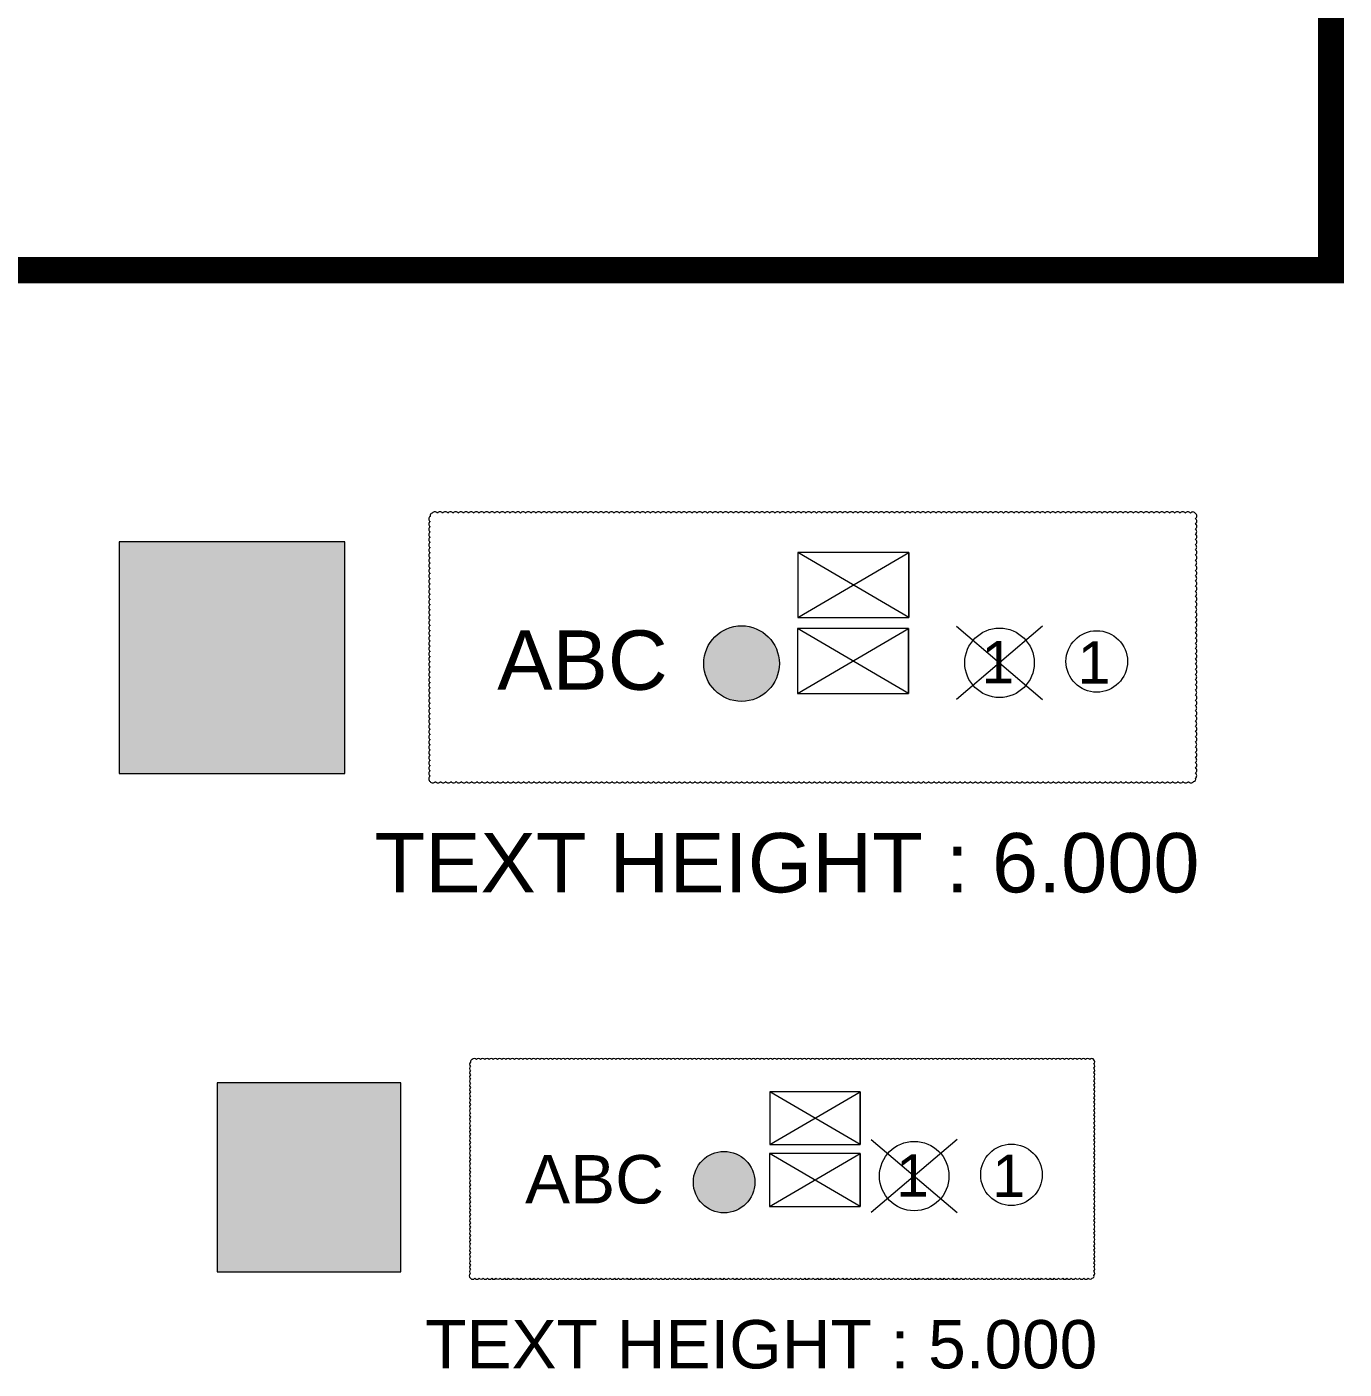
# Model space of a CAD drawing. Header units: inches. Extents: x -2907330 to 774627, y -12404360 to 10502691.
# Drawn here: x 12684.9 to 12821.1, y 2099.7 to 2238.5 of the extents above; entities that cross this region are included whole.
import ezdxf

# ---------------------------------------------------------------- set-up
doc = ezdxf.new("R2010")
doc.units = ezdxf.units.IN
doc.header["$MEASUREMENT"] = 0
doc.layers.add('CABLE SERVICE', color=7, linetype='Continuous', lineweight=0)
doc.styles.add('style1', font='arial.ttf', dxfattribs={"height": 2})

msp = doc.modelspace()

# ---------------------------------------------------------------- hatches: boundary and pattern name
at = {"lineweight": 0}
h = msp.add_hatch(color=3, dxfattribs=at)
h.dxf.hatch_style = 1
h.paths.add_polyline_path([(12717.77, 2185.22), (12694.44, 2185.22), (12694.44, 2161.24), (12717.77, 2161.24)])
h = msp.add_hatch(color=5, dxfattribs=at)
h.dxf.hatch_style = 1
h.paths.add_polyline_path([(12754.87, 2172.62, 1), (12762.69, 2172.62, 1)])
h = msp.add_hatch(color=3, dxfattribs=at)
h.dxf.hatch_style = 1
h.paths.add_polyline_path([(12723.57, 2129.27), (12704.57, 2129.27), (12704.57, 2109.73), (12723.57, 2109.73)])
h = msp.add_hatch(color=5, dxfattribs=at)
h.dxf.hatch_style = 1
h.paths.add_polyline_path([(12753.8, 2119, 1), (12760.17, 2119, 1)])

# ---------------------------------------------------------------- linework, layer by layer
at = {"linetype": 'Continuous', "const_width": 2.7}
msp.add_lwpolyline([(12819.72, 3866.02), (10426.29, 3866.02), (10426.29, 2213.3), (12819.72, 2213.3)], close=True, dxfattribs=at)
at = {"lineweight": 5}
for points in [[(12726.59, 2160.42, 0.520567), (12727.13, 2160.42, 0.520567), (12727.67, 2160.42, 0.520567), (12728.2, 2160.42, 0.520567), (12728.74, 2160.42, 0.520567), (12729.28, 2160.42, 0.520567), (12729.81, 2160.42, 0.520567), (12730.35, 2160.42, 0.520567), (12730.89, 2160.42, 0.520567), (12731.43, 2160.42, 0.520567), (12731.96, 2160.42, 0.520567), (12732.5, 2160.42, 0.520567), (12733.04, 2160.42, 0.520567), (12733.57, 2160.42, 0.520567), (12734.11, 2160.42, 0.520567), (12734.65, 2160.42, 0.520567), (12735.18, 2160.42, 0.520567), (12735.72, 2160.42, 0.520567), (12736.26, 2160.42, 0.520567), (12736.79, 2160.42, 0.520567), (12737.33, 2160.42, 0.520567), (12737.87, 2160.42, 0.520567), (12738.4, 2160.42, 0.520567), (12738.94, 2160.42, 0.520567), (12739.48, 2160.42, 0.520567), (12740.01, 2160.42, 0.520567), (12740.55, 2160.42, 0.520567), (12741.09, 2160.42, 0.520567), (12741.63, 2160.42, 0.520567), (12742.16, 2160.42, 0.520567), (12742.7, 2160.42, 0.520567), (12743.24, 2160.42, 0.520567), (12743.77, 2160.42, 0.520567), (12744.31, 2160.42, 0.520567), (12744.85, 2160.42, 0.520567), (12745.38, 2160.42, 0.520567), (12745.92, 2160.42, 0.520567), (12746.46, 2160.42, 0.520567), (12746.99, 2160.42, 0.520567), (12747.53, 2160.42, 0.520567), (12748.07, 2160.42, 0.520567), (12748.6, 2160.42, 0.520567), (12749.14, 2160.42, 0.520567), (12749.68, 2160.42, 0.520567), (12750.21, 2160.42, 0.520567), (12750.75, 2160.42, 0.520567), (12751.29, 2160.42, 0.520567), (12751.82, 2160.42, 0.520567), (12752.36, 2160.42, 0.520567), (12752.9, 2160.42, 0.520567), (12753.44, 2160.42, 0.520567), (12753.97, 2160.42, 0.520567), (12754.51, 2160.42, 0.520567), (12755.05, 2160.42, 0.520567), (12755.58, 2160.42, 0.520567), (12756.12, 2160.42, 0.520567), (12756.66, 2160.42, 0.520567), (12757.19, 2160.42, 0.520567), (12757.73, 2160.42, 0.520567), (12758.27, 2160.42, 0.520567), (12758.8, 2160.42, 0.520567), (12759.34, 2160.42, 0.520567), (12759.88, 2160.42, 0.520567), (12760.41, 2160.42, 0.520567), (12760.95, 2160.42, 0.520567), (12761.49, 2160.42, 0.520567), (12762.02, 2160.42, 0.520567), (12762.56, 2160.42, 0.520567), (12763.1, 2160.42, 0.520567), (12763.63, 2160.42, 0.520567), (12764.17, 2160.42, 0.520567), (12764.71, 2160.42, 0.520567), (12765.25, 2160.42, 0.520567), (12765.78, 2160.42, 0.520567), (12766.32, 2160.42, 0.520567), (12766.86, 2160.42, 0.520567), (12767.39, 2160.42, 0.520567), (12767.93, 2160.42, 0.520567), (12768.47, 2160.42, 0.520567), (12769, 2160.42, 0.520567), (12769.54, 2160.42, 0.520567), (12770.08, 2160.42, 0.520567), (12770.61, 2160.42, 0.520567), (12771.15, 2160.42, 0.520567), (12771.69, 2160.42, 0.520567), (12772.22, 2160.42, 0.520567), (12772.76, 2160.42, 0.520567), (12773.3, 2160.42, 0.520567), (12773.83, 2160.42, 0.520567), (12774.37, 2160.42, 0.520567), (12774.91, 2160.42, 0.520567), (12775.45, 2160.42, 0.520567), (12775.98, 2160.42, 0.520567), (12776.52, 2160.42, 0.520567), (12777.06, 2160.42, 0.520567), (12777.59, 2160.42, 0.520567), (12778.13, 2160.42, 0.520567), (12778.67, 2160.42, 0.520567), (12779.2, 2160.42, 0.520567), (12779.74, 2160.42, 0.520567), (12780.28, 2160.42, 0.520567), (12780.81, 2160.42, 0.520567), (12781.35, 2160.42, 0.520567), (12781.89, 2160.42, 0.520567), (12782.42, 2160.42, 0.520567), (12782.96, 2160.42, 0.520567), (12783.5, 2160.42, 0.520567), (12784.03, 2160.42, 0.520567), (12784.57, 2160.42, 0.520567), (12785.11, 2160.42, 0.520567), (12785.64, 2160.42, 0.520567), (12786.18, 2160.42, 0.520567), (12786.72, 2160.42, 0.520567), (12787.26, 2160.42, 0.520567), (12787.79, 2160.42, 0.520567), (12788.33, 2160.42, 0.520567), (12788.87, 2160.42, 0.520567), (12789.4, 2160.42, 0.520567), (12789.94, 2160.42, 0.520567), (12790.48, 2160.42, 0.520567), (12791.01, 2160.42, 0.520567), (12791.55, 2160.42, 0.520567), (12792.09, 2160.42, 0.520567), (12792.62, 2160.42, 0.520567), (12793.16, 2160.42, 0.520567), (12793.7, 2160.42, 0.520567), (12794.23, 2160.42, 0.520567), (12794.77, 2160.42, 0.520567), (12795.31, 2160.42, 0.520567), (12795.84, 2160.42, 0.520567), (12796.38, 2160.42, 0.520567), (12796.92, 2160.42, 0.520567), (12797.45, 2160.42, 0.520567), (12797.99, 2160.42, 0.520567), (12798.53, 2160.42, 0.520567), (12799.07, 2160.42, 0.520567), (12799.6, 2160.42, 0.520567), (12800.14, 2160.42, 0.520567), (12800.68, 2160.42, 0.520567), (12801.21, 2160.42, 0.520567), (12801.75, 2160.42, 0.520567), (12802.29, 2160.42, 0.520567), (12802.82, 2160.42, 0.520567), (12803.36, 2160.42, 0.520567), (12803.9, 2160.42, 0.520567), (12804.43, 2160.42, 0.520567), (12804.97, 2160.42, 0.520567), (12805.51, 2160.42, 0.520567), (12805.7, 2160.77, 0.520567), (12805.7, 2161.3, 0.520567), (12805.7, 2161.84, 0.520567), (12805.7, 2162.38, 0.520567), (12805.7, 2162.91, 0.520567), (12805.7, 2163.45, 0.520567), (12805.7, 2163.99, 0.520567), (12805.7, 2164.52, 0.520567), (12805.7, 2165.06, 0.520567), (12805.7, 2165.6, 0.520567), (12805.7, 2166.14, 0.520567), (12805.7, 2166.67, 0.520567), (12805.7, 2167.21, 0.520567), (12805.7, 2167.75, 0.520567), (12805.7, 2168.28, 0.520567), (12805.7, 2168.82, 0.520567), (12805.7, 2169.36, 0.520567), (12805.7, 2169.89, 0.520567), (12805.7, 2170.43, 0.520567), (12805.7, 2170.97, 0.520567), (12805.7, 2171.5, 0.520567), (12805.7, 2172.04, 0.520567), (12805.7, 2172.58, 0.520567), (12805.7, 2173.11, 0.520567), (12805.7, 2173.65, 0.520567), (12805.7, 2174.19, 0.520567), (12805.7, 2174.72, 0.520567), (12805.7, 2175.26, 0.520567), (12805.7, 2175.8, 0.520567), (12805.7, 2176.33, 0.520567), (12805.7, 2176.87, 0.520567), (12805.7, 2177.41, 0.520567), (12805.7, 2177.95, 0.520567), (12805.7, 2178.48, 0.520567), (12805.7, 2179.02, 0.520567), (12805.7, 2179.56, 0.520567), (12805.7, 2180.09, 0.520567), (12805.7, 2180.63, 0.520567), (12805.7, 2181.17, 0.520567), (12805.7, 2181.7, 0.520567), (12805.7, 2182.24, 0.520567), (12805.7, 2182.78, 0.520567), (12805.7, 2183.31, 0.520567), (12805.7, 2183.85, 0.520567), (12805.7, 2184.39, 0.520567), (12805.7, 2184.92, 0.520567), (12805.7, 2185.46, 0.520567), (12805.7, 2186, 0.520567), (12805.7, 2186.53, 0.520567), (12805.7, 2187.07, 0.520567), (12805.7, 2187.61, 0.520567), (12805.7, 2188.15, 0.520567), (12805.18, 2188.17, 0.520567), (12804.65, 2188.17, 0.520567), (12804.11, 2188.17, 0.520567), (12803.57, 2188.17, 0.520567), (12803.04, 2188.17, 0.520567), (12802.5, 2188.17, 0.520567), (12801.96, 2188.17, 0.520567), (12801.43, 2188.17, 0.520567), (12800.89, 2188.17, 0.520567), (12800.35, 2188.17, 0.520567), (12799.81, 2188.17, 0.520567), (12799.28, 2188.17, 0.520567), (12798.74, 2188.17, 0.520567), (12798.2, 2188.17, 0.520567), (12797.67, 2188.17, 0.520567), (12797.13, 2188.17, 0.520567), (12796.59, 2188.17, 0.520567), (12796.06, 2188.17, 0.520567), (12795.52, 2188.17, 0.520567), (12794.98, 2188.17, 0.520567), (12794.45, 2188.17, 0.520567), (12793.91, 2188.17, 0.520567), (12793.37, 2188.17, 0.520567), (12792.84, 2188.17, 0.520567), (12792.3, 2188.17, 0.520567), (12791.76, 2188.17, 0.520567), (12791.23, 2188.17, 0.520567), (12790.69, 2188.17, 0.520567), (12790.15, 2188.17, 0.520567), (12789.62, 2188.17, 0.520567), (12789.08, 2188.17, 0.520567), (12788.54, 2188.17, 0.520567), (12788, 2188.17, 0.520567), (12787.47, 2188.17, 0.520567), (12786.93, 2188.17, 0.520567), (12786.39, 2188.17, 0.520567), (12785.86, 2188.17, 0.520567), (12785.32, 2188.17, 0.520567), (12784.78, 2188.17, 0.520567), (12784.25, 2188.17, 0.520567), (12783.71, 2188.17, 0.520567), (12783.17, 2188.17, 0.520567), (12782.64, 2188.17, 0.520567), (12782.1, 2188.17, 0.520567), (12781.56, 2188.17, 0.520567), (12781.03, 2188.17, 0.520567), (12780.49, 2188.17, 0.520567), (12779.95, 2188.17, 0.520567), (12779.42, 2188.17, 0.520567), (12778.88, 2188.17, 0.520567), (12778.34, 2188.17, 0.520567), (12777.81, 2188.17, 0.520567), (12777.27, 2188.17, 0.520567), (12776.73, 2188.17, 0.520567), (12776.19, 2188.17, 0.520567), (12775.66, 2188.17, 0.520567), (12775.12, 2188.17, 0.520567), (12774.58, 2188.17, 0.520567), (12774.05, 2188.17, 0.520567), (12773.51, 2188.17, 0.520567), (12772.97, 2188.17, 0.520567), (12772.44, 2188.17, 0.520567), (12771.9, 2188.17, 0.520567), (12771.36, 2188.17, 0.520567), (12770.83, 2188.17, 0.520567), (12770.29, 2188.17, 0.520567), (12769.75, 2188.17, 0.520567), (12769.22, 2188.17, 0.520567), (12768.68, 2188.17, 0.520567), (12768.14, 2188.17, 0.520567), (12767.61, 2188.17, 0.520567), (12767.07, 2188.17, 0.520567), (12766.53, 2188.17, 0.520567), (12765.99, 2188.17, 0.520567), (12765.46, 2188.17, 0.520567), (12764.92, 2188.17, 0.520567), (12764.38, 2188.17, 0.520567), (12763.85, 2188.17, 0.520567), (12763.31, 2188.17, 0.520567), (12762.77, 2188.17, 0.520567), (12762.24, 2188.17, 0.520567), (12761.7, 2188.17, 0.520567), (12761.16, 2188.17, 0.520567), (12760.63, 2188.17, 0.520567), (12760.09, 2188.17, 0.520567), (12759.55, 2188.17, 0.520567), (12759.02, 2188.17, 0.520567), (12758.48, 2188.17, 0.520567), (12757.94, 2188.17, 0.520567), (12757.41, 2188.17, 0.520567), (12756.87, 2188.17, 0.520567), (12756.33, 2188.17, 0.520567), (12755.8, 2188.17, 0.520567), (12755.26, 2188.17, 0.520567), (12754.72, 2188.17, 0.520567), (12754.18, 2188.17, 0.520567), (12753.65, 2188.17, 0.520567), (12753.11, 2188.17, 0.520567), (12752.57, 2188.17, 0.520567), (12752.04, 2188.17, 0.520567), (12751.5, 2188.17, 0.520567), (12750.96, 2188.17, 0.520567), (12750.43, 2188.17, 0.520567), (12749.89, 2188.17, 0.520567), (12749.35, 2188.17, 0.520567), (12748.82, 2188.17, 0.520567), (12748.28, 2188.17, 0.520567), (12747.74, 2188.17, 0.520567), (12747.21, 2188.17, 0.520567), (12746.67, 2188.17, 0.520567), (12746.13, 2188.17, 0.520567), (12745.6, 2188.17, 0.520567), (12745.06, 2188.17, 0.520567), (12744.52, 2188.17, 0.520567), (12743.98, 2188.17, 0.520567), (12743.45, 2188.17, 0.520567), (12742.91, 2188.17, 0.520567), (12742.37, 2188.17, 0.520567), (12741.84, 2188.17, 0.520567), (12741.3, 2188.17, 0.520567), (12740.76, 2188.17, 0.520567), (12740.23, 2188.17, 0.520567), (12739.69, 2188.17, 0.520567), (12739.15, 2188.17, 0.520567), (12738.62, 2188.17, 0.520567), (12738.08, 2188.17, 0.520567), (12737.54, 2188.17, 0.520567), (12737.01, 2188.17, 0.520567), (12736.47, 2188.17, 0.520567), (12735.93, 2188.17, 0.520567), (12735.4, 2188.17, 0.520567), (12734.86, 2188.17, 0.520567), (12734.32, 2188.17, 0.520567), (12733.79, 2188.17, 0.520567), (12733.25, 2188.17, 0.520567), (12732.71, 2188.17, 0.520567), (12732.17, 2188.17, 0.520567), (12731.64, 2188.17, 0.520567), (12731.1, 2188.17, 0.520567), (12730.56, 2188.17, 0.520567), (12730.03, 2188.17, 0.520567), (12729.49, 2188.17, 0.520567), (12728.95, 2188.17, 0.520567), (12728.42, 2188.17, 0.520567), (12727.88, 2188.17, 0.520567), (12727.34, 2188.17, 0.520567), (12726.81, 2188.17, 0.520567), (12726.59, 2187.84, 0.520567), (12726.59, 2187.31, 0.520567), (12726.59, 2186.77, 0.520567), (12726.59, 2186.23, 0.520567), (12726.59, 2185.69, 0.520567), (12726.59, 2185.16, 0.520567), (12726.59, 2184.62, 0.520567), (12726.59, 2184.08, 0.520567), (12726.59, 2183.55, 0.520567), (12726.59, 2183.01, 0.520567), (12726.59, 2182.47, 0.520567), (12726.59, 2181.94, 0.520567), (12726.59, 2181.4, 0.520567), (12726.59, 2180.86, 0.520567), (12726.59, 2180.33, 0.520567), (12726.59, 2179.79, 0.520567), (12726.59, 2179.25, 0.520567), (12726.59, 2178.72, 0.520567), (12726.59, 2178.18, 0.520567), (12726.59, 2177.64, 0.520567), (12726.59, 2177.11, 0.520567), (12726.59, 2176.57, 0.520567), (12726.59, 2176.03, 0.520567), (12726.59, 2175.5, 0.520567), (12726.59, 2174.96, 0.520567), (12726.59, 2174.42, 0.520567), (12726.59, 2173.88, 0.520567), (12726.59, 2173.35, 0.520567), (12726.59, 2172.81, 0.520567), (12726.59, 2172.27, 0.520567), (12726.59, 2171.74, 0.520567), (12726.59, 2171.2, 0.520567), (12726.59, 2170.66, 0.520567), (12726.59, 2170.13, 0.520567), (12726.59, 2169.59, 0.520567), (12726.59, 2169.05, 0.520567), (12726.59, 2168.52, 0.520567), (12726.59, 2167.98, 0.520567), (12726.59, 2167.44, 0.520567), (12726.59, 2166.91, 0.520567), (12726.59, 2166.37, 0.520567), (12726.59, 2165.83, 0.520567), (12726.59, 2165.3, 0.520567), (12726.59, 2164.76, 0.520567), (12726.59, 2164.22, 0.520567), (12726.59, 2163.69, 0.520567), (12726.59, 2163.15, 0.520567), (12726.59, 2162.61, 0.520567), (12726.59, 2162.07, 0.520567), (12726.59, 2161.54, 0.520567), (12726.59, 2161, 0.520567)], [(12730.76, 2109.07, 0.520567), (12731.2, 2109.07, 0.520567), (12731.64, 2109.07, 0.520567), (12732.07, 2109.07, 0.520567), (12732.51, 2109.07, 0.520567), (12732.95, 2109.07, 0.520567), (12733.39, 2109.07, 0.520567), (12733.82, 2109.07, 0.520567), (12734.26, 2109.07, 0.520567), (12734.7, 2109.07, 0.520567), (12735.14, 2109.07, 0.520567), (12735.57, 2109.07, 0.520567), (12736.01, 2109.07, 0.520567), (12736.45, 2109.07, 0.520567), (12736.88, 2109.07, 0.520567), (12737.32, 2109.07, 0.520567), (12737.76, 2109.07, 0.520567), (12738.2, 2109.07, 0.520567), (12738.63, 2109.07, 0.520567), (12739.07, 2109.07, 0.520567), (12739.51, 2109.07, 0.520567), (12739.95, 2109.07, 0.520567), (12740.38, 2109.07, 0.520567), (12740.82, 2109.07, 0.520567), (12741.26, 2109.07, 0.520567), (12741.69, 2109.07, 0.520567), (12742.13, 2109.07, 0.520567), (12742.57, 2109.07, 0.520567), (12743.01, 2109.07, 0.520567), (12743.44, 2109.07, 0.520567), (12743.88, 2109.07, 0.520567), (12744.32, 2109.07, 0.520567), (12744.76, 2109.07, 0.520567), (12745.19, 2109.07, 0.520567), (12745.63, 2109.07, 0.520567), (12746.07, 2109.07, 0.520567), (12746.51, 2109.07, 0.520567), (12746.94, 2109.07, 0.520567), (12747.38, 2109.07, 0.520567), (12747.82, 2109.07, 0.520567), (12748.25, 2109.07, 0.520567), (12748.69, 2109.07, 0.520567), (12749.13, 2109.07, 0.520567), (12749.57, 2109.07, 0.520567), (12750, 2109.07, 0.520567), (12750.44, 2109.07, 0.520567), (12750.88, 2109.07, 0.520567), (12751.32, 2109.07, 0.520567), (12751.75, 2109.07, 0.520567), (12752.19, 2109.07, 0.520567), (12752.63, 2109.07, 0.520567), (12753.06, 2109.07, 0.520567), (12753.5, 2109.07, 0.520567), (12753.94, 2109.07, 0.520567), (12754.38, 2109.07, 0.520567), (12754.81, 2109.07, 0.520567), (12755.25, 2109.07, 0.520567), (12755.69, 2109.07, 0.520567), (12756.13, 2109.07, 0.520567), (12756.56, 2109.07, 0.520567), (12757, 2109.07, 0.520567), (12757.44, 2109.07, 0.520567), (12757.87, 2109.07, 0.520567), (12758.31, 2109.07, 0.520567), (12758.75, 2109.07, 0.520567), (12759.19, 2109.07, 0.520567), (12759.62, 2109.07, 0.520567), (12760.06, 2109.07, 0.520567), (12760.5, 2109.07, 0.520567), (12760.94, 2109.07, 0.520567), (12761.37, 2109.07, 0.520567), (12761.81, 2109.07, 0.520567), (12762.25, 2109.07, 0.520567), (12762.68, 2109.07, 0.520567), (12763.12, 2109.07, 0.520567), (12763.56, 2109.07, 0.520567), (12764, 2109.07, 0.520567), (12764.43, 2109.07, 0.520567), (12764.87, 2109.07, 0.520567), (12765.31, 2109.07, 0.520567), (12765.75, 2109.07, 0.520567), (12766.18, 2109.07, 0.520567), (12766.62, 2109.07, 0.520567), (12767.06, 2109.07, 0.520567), (12767.49, 2109.07, 0.520567), (12767.93, 2109.07, 0.520567), (12768.37, 2109.07, 0.520567), (12768.81, 2109.07, 0.520567), (12769.24, 2109.07, 0.520567), (12769.68, 2109.07, 0.520567), (12770.12, 2109.07, 0.520567), (12770.56, 2109.07, 0.520567), (12770.99, 2109.07, 0.520567), (12771.43, 2109.07, 0.520567), (12771.87, 2109.07, 0.520567), (12772.31, 2109.07, 0.520567), (12772.74, 2109.07, 0.520567), (12773.18, 2109.07, 0.520567), (12773.62, 2109.07, 0.520567), (12774.05, 2109.07, 0.520567), (12774.49, 2109.07, 0.520567), (12774.93, 2109.07, 0.520567), (12775.37, 2109.07, 0.520567), (12775.8, 2109.07, 0.520567), (12776.24, 2109.07, 0.520567), (12776.68, 2109.07, 0.520567), (12777.12, 2109.07, 0.520567), (12777.55, 2109.07, 0.520567), (12777.99, 2109.07, 0.520567), (12778.43, 2109.07, 0.520567), (12778.86, 2109.07, 0.520567), (12779.3, 2109.07, 0.520567), (12779.74, 2109.07, 0.520567), (12780.18, 2109.07, 0.520567), (12780.61, 2109.07, 0.520567), (12781.05, 2109.07, 0.520567), (12781.49, 2109.07, 0.520567), (12781.93, 2109.07, 0.520567), (12782.36, 2109.07, 0.520567), (12782.8, 2109.07, 0.520567), (12783.24, 2109.07, 0.520567), (12783.67, 2109.07, 0.520567), (12784.11, 2109.07, 0.520567), (12784.55, 2109.07, 0.520567), (12784.99, 2109.07, 0.520567), (12785.42, 2109.07, 0.520567), (12785.86, 2109.07, 0.520567), (12786.3, 2109.07, 0.520567), (12786.74, 2109.07, 0.520567), (12787.17, 2109.07, 0.520567), (12787.61, 2109.07, 0.520567), (12788.05, 2109.07, 0.520567), (12788.48, 2109.07, 0.520567), (12788.92, 2109.07, 0.520567), (12789.36, 2109.07, 0.520567), (12789.8, 2109.07, 0.520567), (12790.23, 2109.07, 0.520567), (12790.67, 2109.07, 0.520567), (12791.11, 2109.07, 0.520567), (12791.55, 2109.07, 0.520567), (12791.98, 2109.07, 0.520567), (12792.42, 2109.07, 0.520567), (12792.86, 2109.07, 0.520567), (12793.3, 2109.07, 0.520567), (12793.73, 2109.07, 0.520567), (12794.17, 2109.07, 0.520567), (12794.61, 2109.07, 0.520567), (12795.04, 2109.07, 0.520567), (12795.2, 2109.35, 0.520567), (12795.2, 2109.79, 0.520567), (12795.2, 2110.22, 0.520567), (12795.2, 2110.66, 0.520567), (12795.2, 2111.1, 0.520567), (12795.2, 2111.54, 0.520567), (12795.2, 2111.97, 0.520567), (12795.2, 2112.41, 0.520567), (12795.2, 2112.85, 0.520567), (12795.2, 2113.29, 0.520567), (12795.2, 2113.72, 0.520567), (12795.2, 2114.16, 0.520567), (12795.2, 2114.6, 0.520567), (12795.2, 2115.03, 0.520567), (12795.2, 2115.47, 0.520567), (12795.2, 2115.91, 0.520567), (12795.2, 2116.35, 0.520567), (12795.2, 2116.78, 0.520567), (12795.2, 2117.22, 0.520567), (12795.2, 2117.66, 0.520567), (12795.2, 2118.1, 0.520567), (12795.2, 2118.53, 0.520567), (12795.2, 2118.97, 0.520567), (12795.2, 2119.41, 0.520567), (12795.2, 2119.84, 0.520567), (12795.2, 2120.28, 0.520567), (12795.2, 2120.72, 0.520567), (12795.2, 2121.16, 0.520567), (12795.2, 2121.59, 0.520567), (12795.2, 2122.03, 0.520567), (12795.2, 2122.47, 0.520567), (12795.2, 2122.91, 0.520567), (12795.2, 2123.34, 0.520567), (12795.2, 2123.78, 0.520567), (12795.2, 2124.22, 0.520567), (12795.2, 2124.65, 0.520567), (12795.2, 2125.09, 0.520567), (12795.2, 2125.53, 0.520567), (12795.2, 2125.97, 0.520567), (12795.2, 2126.4, 0.520567), (12795.2, 2126.84, 0.520567), (12795.2, 2127.28, 0.520567), (12795.2, 2127.72, 0.520567), (12795.2, 2128.15, 0.520567), (12795.2, 2128.59, 0.520567), (12795.2, 2129.03, 0.520567), (12795.2, 2129.47, 0.520567), (12795.2, 2129.9, 0.520567), (12795.2, 2130.34, 0.520567), (12795.2, 2130.78, 0.520567), (12795.2, 2131.21, 0.520567), (12795.2, 2131.65, 0.520567), (12794.78, 2131.67, 0.520567), (12794.34, 2131.67, 0.520567), (12793.91, 2131.67, 0.520567), (12793.47, 2131.67, 0.520567), (12793.03, 2131.67, 0.520567), (12792.59, 2131.67, 0.520567), (12792.16, 2131.67, 0.520567), (12791.72, 2131.67, 0.520567), (12791.28, 2131.67, 0.520567), (12790.84, 2131.67, 0.520567), (12790.41, 2131.67, 0.520567), (12789.97, 2131.67, 0.520567), (12789.53, 2131.67, 0.520567), (12789.1, 2131.67, 0.520567), (12788.66, 2131.67, 0.520567), (12788.22, 2131.67, 0.520567), (12787.78, 2131.67, 0.520567), (12787.35, 2131.67, 0.520567), (12786.91, 2131.67, 0.520567), (12786.47, 2131.67, 0.520567), (12786.03, 2131.67, 0.520567), (12785.6, 2131.67, 0.520567), (12785.16, 2131.67, 0.520567), (12784.72, 2131.67, 0.520567), (12784.29, 2131.67, 0.520567), (12783.85, 2131.67, 0.520567), (12783.41, 2131.67, 0.520567), (12782.97, 2131.67, 0.520567), (12782.54, 2131.67, 0.520567), (12782.1, 2131.67, 0.520567), (12781.66, 2131.67, 0.520567), (12781.22, 2131.67, 0.520567), (12780.79, 2131.67, 0.520567), (12780.35, 2131.67, 0.520567), (12779.91, 2131.67, 0.520567), (12779.47, 2131.67, 0.520567), (12779.04, 2131.67, 0.520567), (12778.6, 2131.67, 0.520567), (12778.16, 2131.67, 0.520567), (12777.73, 2131.67, 0.520567), (12777.29, 2131.67, 0.520567), (12776.85, 2131.67, 0.520567), (12776.41, 2131.67, 0.520567), (12775.98, 2131.67, 0.520567), (12775.54, 2131.67, 0.520567), (12775.1, 2131.67, 0.520567), (12774.66, 2131.67, 0.520567), (12774.23, 2131.67, 0.520567), (12773.79, 2131.67, 0.520567), (12773.35, 2131.67, 0.520567), (12772.92, 2131.67, 0.520567), (12772.48, 2131.67, 0.520567), (12772.04, 2131.67, 0.520567), (12771.6, 2131.67, 0.520567), (12771.17, 2131.67, 0.520567), (12770.73, 2131.67, 0.520567), (12770.29, 2131.67, 0.520567), (12769.85, 2131.67, 0.520567), (12769.42, 2131.67, 0.520567), (12768.98, 2131.67, 0.520567), (12768.54, 2131.67, 0.520567), (12768.11, 2131.67, 0.520567), (12767.67, 2131.67, 0.520567), (12767.23, 2131.67, 0.520567), (12766.79, 2131.67, 0.520567), (12766.36, 2131.67, 0.520567), (12765.92, 2131.67, 0.520567), (12765.48, 2131.67, 0.520567), (12765.04, 2131.67, 0.520567), (12764.61, 2131.67, 0.520567), (12764.17, 2131.67, 0.520567), (12763.73, 2131.67, 0.520567), (12763.3, 2131.67, 0.520567), (12762.86, 2131.67, 0.520567), (12762.42, 2131.67, 0.520567), (12761.98, 2131.67, 0.520567), (12761.55, 2131.67, 0.520567), (12761.11, 2131.67, 0.520567), (12760.67, 2131.67, 0.520567), (12760.23, 2131.67, 0.520567), (12759.8, 2131.67, 0.520567), (12759.36, 2131.67, 0.520567), (12758.92, 2131.67, 0.520567), (12758.49, 2131.67, 0.520567), (12758.05, 2131.67, 0.520567), (12757.61, 2131.67, 0.520567), (12757.17, 2131.67, 0.520567), (12756.74, 2131.67, 0.520567), (12756.3, 2131.67, 0.520567), (12755.86, 2131.67, 0.520567), (12755.42, 2131.67, 0.520567), (12754.99, 2131.67, 0.520567), (12754.55, 2131.67, 0.520567), (12754.11, 2131.67, 0.520567), (12753.67, 2131.67, 0.520567), (12753.24, 2131.67, 0.520567), (12752.8, 2131.67, 0.520567), (12752.36, 2131.67, 0.520567), (12751.93, 2131.67, 0.520567), (12751.49, 2131.67, 0.520567), (12751.05, 2131.67, 0.520567), (12750.61, 2131.67, 0.520567), (12750.18, 2131.67, 0.520567), (12749.74, 2131.67, 0.520567), (12749.3, 2131.67, 0.520567), (12748.86, 2131.67, 0.520567), (12748.43, 2131.67, 0.520567), (12747.99, 2131.67, 0.520567), (12747.55, 2131.67, 0.520567), (12747.12, 2131.67, 0.520567), (12746.68, 2131.67, 0.520567), (12746.24, 2131.67, 0.520567), (12745.8, 2131.67, 0.520567), (12745.37, 2131.67, 0.520567), (12744.93, 2131.67, 0.520567), (12744.49, 2131.67, 0.520567), (12744.05, 2131.67, 0.520567), (12743.62, 2131.67, 0.520567), (12743.18, 2131.67, 0.520567), (12742.74, 2131.67, 0.520567), (12742.31, 2131.67, 0.520567), (12741.87, 2131.67, 0.520567), (12741.43, 2131.67, 0.520567), (12740.99, 2131.67, 0.520567), (12740.56, 2131.67, 0.520567), (12740.12, 2131.67, 0.520567), (12739.68, 2131.67, 0.520567), (12739.24, 2131.67, 0.520567), (12738.81, 2131.67, 0.520567), (12738.37, 2131.67, 0.520567), (12737.93, 2131.67, 0.520567), (12737.5, 2131.67, 0.520567), (12737.06, 2131.67, 0.520567), (12736.62, 2131.67, 0.520567), (12736.18, 2131.67, 0.520567), (12735.75, 2131.67, 0.520567), (12735.31, 2131.67, 0.520567), (12734.87, 2131.67, 0.520567), (12734.43, 2131.67, 0.520567), (12734, 2131.67, 0.520567), (12733.56, 2131.67, 0.520567), (12733.12, 2131.67, 0.520567), (12732.69, 2131.67, 0.520567), (12732.25, 2131.67, 0.520567), (12731.81, 2131.67, 0.520567), (12731.37, 2131.67, 0.520567), (12730.94, 2131.67, 0.520567), (12730.76, 2131.4, 0.520567), (12730.76, 2130.97, 0.520567), (12730.76, 2130.53, 0.520567), (12730.76, 2130.09, 0.520567), (12730.76, 2129.66, 0.520567), (12730.76, 2129.22, 0.520567), (12730.76, 2128.78, 0.520567), (12730.76, 2128.34, 0.520567), (12730.76, 2127.91, 0.520567), (12730.76, 2127.47, 0.520567), (12730.76, 2127.03, 0.520567), (12730.76, 2126.59, 0.520567), (12730.76, 2126.16, 0.520567), (12730.76, 2125.72, 0.520567), (12730.76, 2125.28, 0.520567), (12730.76, 2124.85, 0.520567), (12730.76, 2124.41, 0.520567), (12730.76, 2123.97, 0.520567), (12730.76, 2123.53, 0.520567), (12730.76, 2123.1, 0.520567), (12730.76, 2122.66, 0.520567), (12730.76, 2122.22, 0.520567), (12730.76, 2121.78, 0.520567), (12730.76, 2121.35, 0.520567), (12730.76, 2120.91, 0.520567), (12730.76, 2120.47, 0.520567), (12730.76, 2120.04, 0.520567), (12730.76, 2119.6, 0.520567), (12730.76, 2119.16, 0.520567), (12730.76, 2118.72, 0.520567), (12730.76, 2118.29, 0.520567), (12730.76, 2117.85, 0.520567), (12730.76, 2117.41, 0.520567), (12730.76, 2116.97, 0.520567), (12730.76, 2116.54, 0.520567), (12730.76, 2116.1, 0.520567), (12730.76, 2115.66, 0.520567), (12730.76, 2115.23, 0.520567), (12730.76, 2114.79, 0.520567), (12730.76, 2114.35, 0.520567), (12730.76, 2113.91, 0.520567), (12730.76, 2113.48, 0.520567), (12730.76, 2113.04, 0.520567), (12730.76, 2112.6, 0.520567), (12730.76, 2112.16, 0.520567), (12730.76, 2111.73, 0.520567), (12730.76, 2111.29, 0.520567), (12730.76, 2110.85, 0.520567), (12730.76, 2110.41, 0.520567), (12730.76, 2109.98, 0.520567), (12730.76, 2109.54, 0.520567)]]:
    msp.add_lwpolyline(points, format="xyb", close=True, dxfattribs=at)
at = {"color": 5, "lineweight": 0}
for points in [[(12694.44, 2161.24), (12717.77, 2161.24), (12717.77, 2185.22), (12694.44, 2185.22)], [(12704.57, 2109.73), (12723.57, 2109.73), (12723.57, 2129.27), (12704.57, 2129.27)]]:
    msp.add_lwpolyline(points, close=True, dxfattribs=at)
at = {"color": 1, "lineweight": 0}
for points in [[(12776.07, 2184.09), (12764.6, 2184.09), (12764.6, 2177.38), (12776.07, 2177.38)], [(12771.06, 2128.35), (12761.72, 2128.35), (12761.72, 2122.88), (12771.06, 2122.88)]]:
    msp.add_lwpolyline(points, close=True, dxfattribs=at)
for points in [[(12764.6, 2177.38), (12776.07, 2184.09), (12776.07, 2177.38), (12764.6, 2184.09)], [(12761.72, 2122.88), (12771.06, 2128.35), (12771.06, 2122.88), (12761.72, 2128.35)]]:
    msp.add_lwpolyline(points, dxfattribs=at)
at = {"color": 30, "lineweight": 0}
for points in [[(12776.03, 2176.24), (12764.55, 2176.24), (12764.55, 2169.52), (12776.03, 2169.52)], [(12771.03, 2121.95), (12761.68, 2121.95), (12761.68, 2116.48), (12771.03, 2116.48)]]:
    msp.add_lwpolyline(points, close=True, dxfattribs=at)
for points in [[(12764.55, 2169.52), (12776.03, 2176.24), (12776.03, 2169.52), (12764.55, 2176.24)], [(12761.68, 2116.48), (12771.03, 2121.95), (12771.03, 2116.48), (12761.68, 2121.95)]]:
    msp.add_lwpolyline(points, dxfattribs=at)
at = {"lineweight": 0}
for centre, radius in [((12758.78, 2172.62), 3.91), ((12785.45, 2172.7), 3.59), ((12795.5, 2172.84), 3.18), ((12756.98, 2119), 3.18), ((12776.63, 2119.63), 3.59), ((12786.68, 2119.76), 3.18)]:
    msp.add_circle(centre, radius, dxfattribs=at)
at = {"layer": 'CABLE SERVICE', "lineweight": 0}
for p, q in [((12781.01, 2176.48), (12789.89, 2168.92)), ((12789.89, 2176.48), (12781.01, 2168.92)), ((12772.19, 2123.4), (12781.07, 2115.85)), ((12781.07, 2123.4), (12772.19, 2115.85))]:
    msp.add_line(p, q, dxfattribs=at)

# ---------------------------------------------------------------- texts
at = {"layer": 'CABLE SERVICE', "style": 'style1'}
for p in [(12783.57, 2170.57), (12793.52, 2170.56), (12774.75, 2117.5), (12784.7, 2117.48)]:
    msp.add_text('1', height=4.37, dxfattribs=at).set_placement(p)
at = {"layer": 'CABLE SERVICE', "lineweight": 5, "attachment_point": 1, "style": 'style1'}
for s, width, gutter_width, insert, char_height in [('ABC', 23.7254, 10.74, (12733.52, 2176.05), 6.138), ('\\pxqc;TEXT HEIGHT : 6.000', 99.5984, 10.74, (12713.68, 2155.1), 6.1381), ('ABC', 19.3263, 8.75, (12736.4, 2121.8), 5), ('\\pxqc;TEXT HEIGHT : 5.000', 81.131, 8.75, (12720.25, 2104.74), 5)]:
    msp.add_mtext_dynamic_manual_height_columns(s, width=width, gutter_width=gutter_width, heights=[0], dxfattribs=dict(at, insert=insert, char_height=char_height))

doc.saveas('drawing.dxf')
